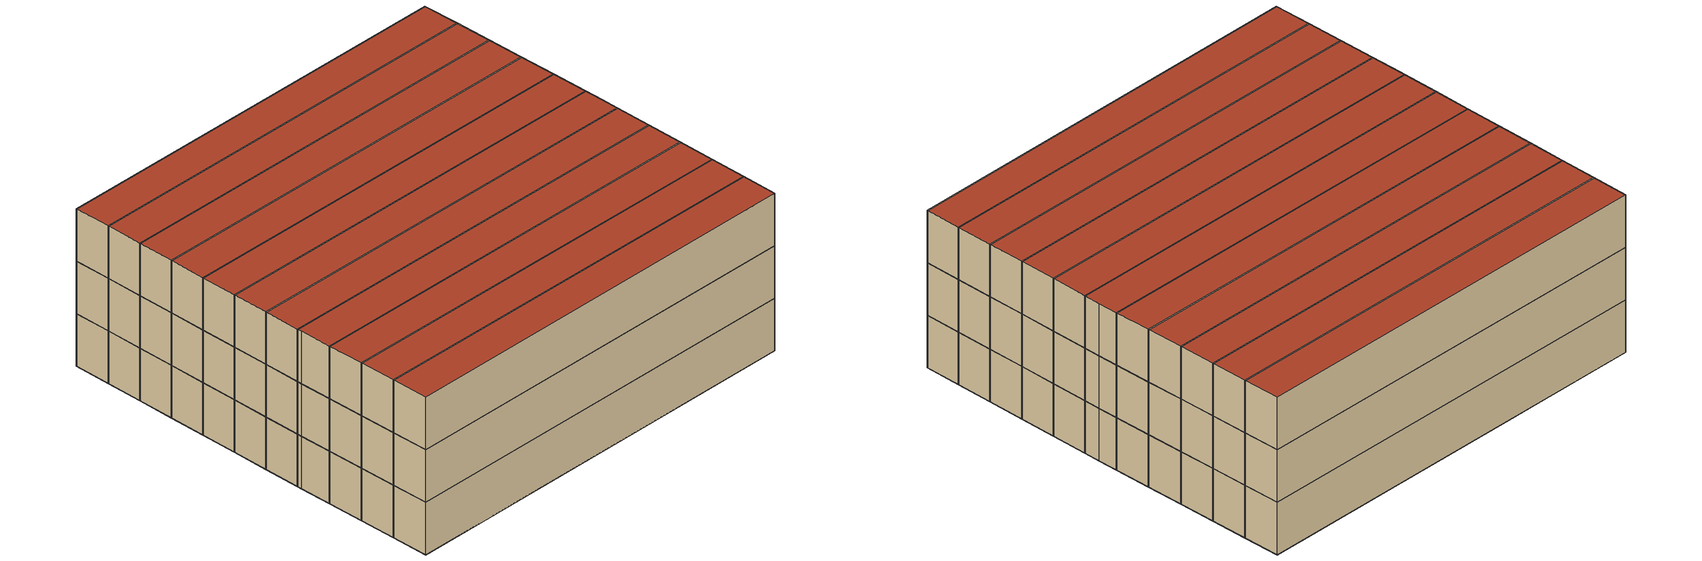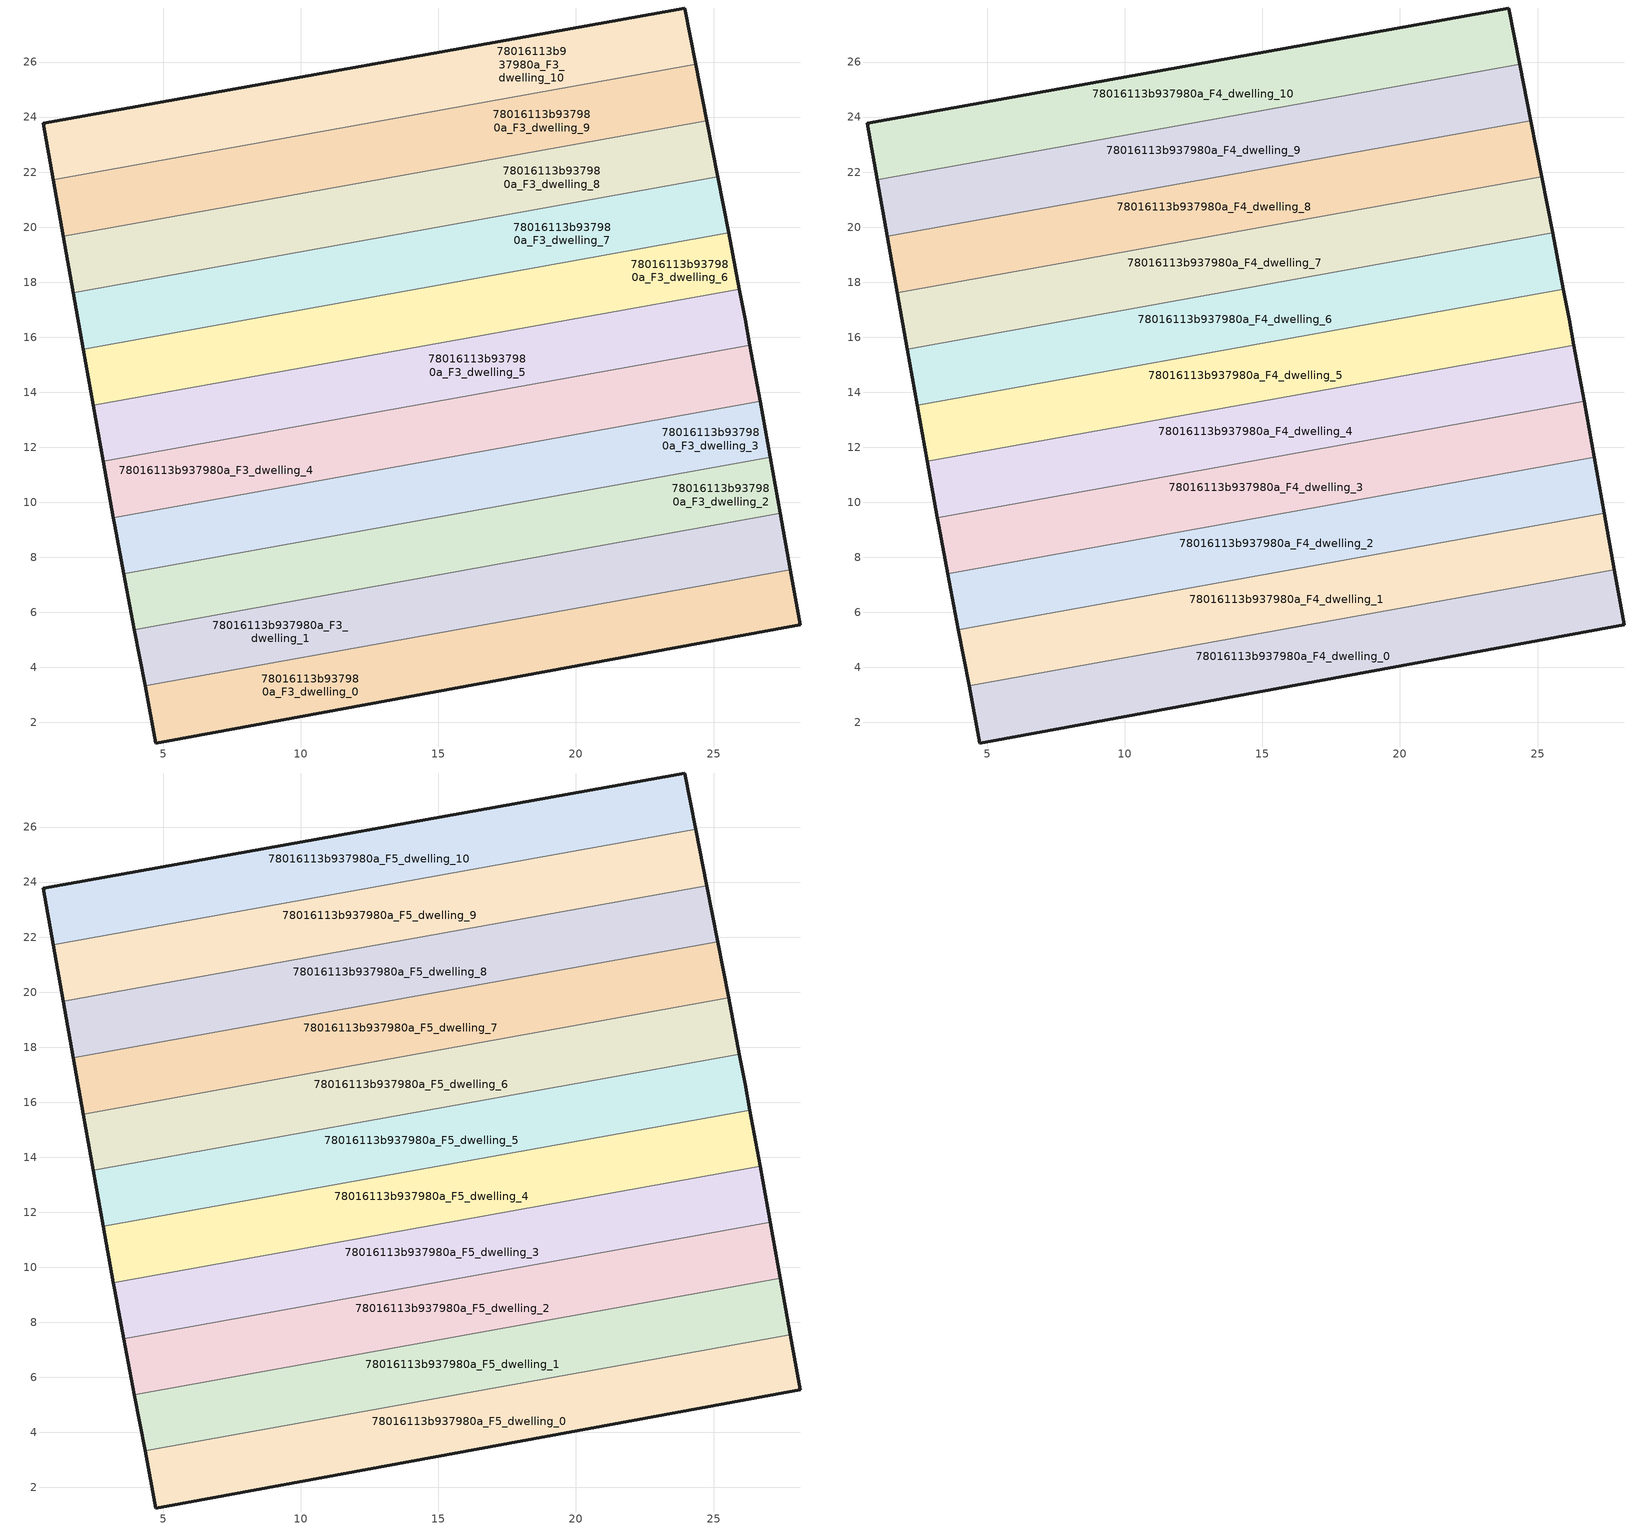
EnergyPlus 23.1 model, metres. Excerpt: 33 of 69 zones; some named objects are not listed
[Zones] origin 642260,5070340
78016113b937980a_F3_dwelling_0
 floor adiabatic (EU_floor_Construction): 12.48,2.67 12.11,4.73 8.21,4.03 8.58,1.96 z9
 floor to 78016113b937980a_F2_dwelling_0 (EU_floor_Construction): 28.15,5.55 27.79,7.55 23.84,6.84 24.2,4.82 z9
 floor to 78016113b937980a_F2_dwelling_10 (EU_floor_Construction): 8.58,1.96 8.21,4.03 4.34,3.33 4.73,1.25 z9
 floor to 78016113b937980a_F2_dwelling_6 (EU_floor_Construction): 16.39,3.39 16.02,5.43 12.11,4.73 12.48,2.67 z9
 floor to 78016113b937980a_F2_dwelling_2 (EU_floor_Construction): 24.2,4.82 23.84,6.84 19.93,6.14 20.29,4.11 z9
 floor to 78016113b937980a_F2_dwelling_4 (EU_floor_Construction): 20.29,4.11 19.93,6.14 16.02,5.43 16.39,3.39 z9
 wall outside (EU_wall_Construction): 27.79,7.55 28.15,5.55 4.73,1.25 4.34,3.33 z9:12
 wall to 78016113b937980a_F3_dwelling_1 (EU_wall_Construction): 4.34,3.33 27.79,7.55 z9:12
78016113b937980a_F3_dwelling_1
 floor outside (EU_floor_Construction): 27.79,7.55 27.42,9.59 23.47,8.88 27.43,9.59 z9
 floor to 78016113b937980a_F2_dwelling_0 (EU_floor_Construction): 27.79,7.55 27.43,9.59 23.47,8.88 23.84,6.84 z9
 floor to 78016113b937980a_F2_dwelling_2 (EU_floor_Construction): 23.84,6.84 23.47,8.88 19.56,8.18 19.93,6.14 z9
 floor to 78016113b937980a_F2_dwelling_4 (EU_floor_Construction): 19.93,6.14 19.56,8.18 15.65,7.48 16.02,5.43 z9
 floor to 78016113b937980a_F2_dwelling_6 (EU_floor_Construction): 16.02,5.43 15.65,7.48 11.75,6.77 12.11,4.73 z9
 floor adiabatic (EU_floor_Construction): 16.02,5.43 12.11,4.73 11.75,6.77 14.45,7.26 3.95,5.37 4.34,3.33 z9
 wall outside (EU_wall_Construction): 27.42,9.59 27.79,7.55 / 4.34,3.33 3.95,5.37 z9:12
 wall to 78016113b937980a_F3_dwelling_2 (EU_wall_Construction): 3.95,5.37 27.42,9.59 z9:12
78016113b937980a_F3_dwelling_10
 floor adiabatic (EU_floor_Construction): 20.53,25.23 20.16,27.28 16.25,26.58 16.62,24.52 z9
 floor to 78016113b937980a_F2_dwelling_9 (EU_floor_Construction): 8.8,23.12 8.44,25.17 4.53,24.47 4.9,22.42 z9
 floor to 78016113b937980a_F2_dwelling_11 (EU_floor_Construction): 4.9,22.42 4.53,24.47 0.64,23.77 1,21.71 z9
 floor to 78016113b937980a_F2_dwelling_5 (EU_floor_Construction): 16.62,24.52 16.25,26.58 12.34,25.87 12.71,23.82 z9
 floor to 78016113b937980a_F2_dwelling_7 (EU_floor_Construction): 12.71,23.82 12.34,25.87 8.44,25.17 8.8,23.12 z9
 floor to 78016113b937980a_F2_dwelling_1 (EU_floor_Construction): 24.35,25.92 23.95,27.96 20.16,27.28 20.53,25.23 z9
 wall outside (EU_wall_Construction): 1,21.71 0.64,23.77 23.95,27.96 24.35,25.92 z9:12
 wall to 78016113b937980a_F3_dwelling_9 (EU_wall_Construction): 24.35,25.92 1,21.71 z9:12
78016113b937980a_F3_dwelling_2
 floor to 78016113b937980a_F2_dwelling_2 (EU_floor_Construction): 23.47,8.88 23.1,10.92 19.19,10.22 19.56,8.18 z9
 floor to 78016113b937980a_F2_dwelling_4 (EU_floor_Construction): 19.56,8.18 19.19,10.22 15.29,9.52 15.65,7.48 z9
 floor to 78016113b937980a_F2_dwelling_0 (EU_floor_Construction): 27.42,9.59 27.06,11.64 23.1,10.92 23.47,8.88 z9
 floor to 78016113b937980a_F2_dwelling_8 (EU_floor_Construction): 11.75,6.77 11.38,8.81 7.48,8.11 7.84,6.07 z9
 floor to 78016113b937980a_F2_dwelling_6 (EU_floor_Construction): 15.65,7.48 15.28,9.52 11.38,8.81 11.75,6.77 z9
 floor to 78016113b937980a_F2_dwelling_10 (EU_floor_Construction): 7.84,6.07 7.48,8.11 3.57,7.41 3.95,5.37 z9
 wall outside (EU_wall_Construction): 27.06,11.64 27.42,9.59 / 3.95,5.37 3.57,7.41 z9:12
 wall to 78016113b937980a_F3_dwelling_3 (EU_wall_Construction): 3.57,7.41 27.06,11.64 z9:12
78016113b937980a_F3_dwelling_3
 floor to 78016113b937980a_F2_dwelling_4 (EU_floor_Construction): 19.19,10.22 18.83,12.26 14.92,11.56 15.29,9.52 z9
 floor to 78016113b937980a_F2_dwelling_2 (EU_floor_Construction): 23.1,10.92 22.74,12.96 18.83,12.26 19.19,10.22 z9
 floor to 78016113b937980a_F2_dwelling_10 (EU_floor_Construction): 7.48,8.11 7.11,10.15 3.19,9.44 3.24,9.16 3.57,7.41 z9
 floor to 78016113b937980a_F2_dwelling_8 (EU_floor_Construction): 11.38,8.81 11.01,10.85 7.11,10.15 7.48,8.11 z9
 floor adiabatic (EU_floor_Construction): 27.06,11.64 26.69,13.67 22.74,12.96 23.1,10.92 z9
 floor to 78016113b937980a_F2_dwelling_6 (EU_floor_Construction): 15.28,9.52 14.92,11.56 11.01,10.85 11.38,8.81 z9
 wall outside (EU_wall_Construction): 26.69,13.67 27.06,11.64 / 3.57,7.41 3.24,9.16 3.19,9.44 z9:12
 wall to 78016113b937980a_F3_dwelling_4 (EU_wall_Construction): 3.19,9.44 26.69,13.67 z9:12
78016113b937980a_F3_dwelling_4
 floor adiabatic (EU_floor_Construction): 26.69,13.67 26.32,15.71 22.37,15 22.74,12.96 z9; 17.25,11.98 11.01,10.85 10.64,12.89 2.82,11.48 3.19,9.44 z9
 floor to 78016113b937980a_F2_dwelling_2 (EU_floor_Construction): 22.74,12.96 22.37,15 18.46,14.3 18.83,12.26 z9
 floor to 78016113b937980a_F2_dwelling_4 (EU_floor_Construction): 18.83,12.26 18.46,14.3 14.55,13.6 14.92,11.56 z9
 floor to 78016113b937980a_F2_dwelling_6 (EU_floor_Construction): 14.92,11.56 14.55,13.6 10.64,12.89 11.01,10.85 z9
 wall outside (EU_wall_Construction): 26.32,15.71 26.69,13.67 / 3.19,9.44 2.82,11.48 z9:12
 wall to 78016113b937980a_F3_dwelling_5 (EU_wall_Construction): 2.82,11.48 26.32,15.71 z9:12
78016113b937980a_F3_dwelling_5
 floor to 78016113b937980a_F2_dwelling_6 (EU_floor_Construction): 14.55,13.6 14.36,14.63 10.46,13.92 10.64,12.89 z9
 floor to 78016113b937980a_F2_dwelling_7 (EU_floor_Construction): 14.36,14.63 14.18,15.63 10.28,14.93 10.46,13.92 z9
 floor to 78016113b937980a_F2_dwelling_10 (EU_floor_Construction): 6.74,12.19 6.56,13.22 2.64,12.52 2.82,11.48 z9
 floor to 78016113b937980a_F2_dwelling_2 (EU_floor_Construction): 22.37,15 22.18,16.05 18.27,15.34 18.46,14.3 z9
 floor to 78016113b937980a_F2_dwelling_11 (EU_floor_Construction): 6.56,13.22 6.37,14.23 2.46,13.52 2.64,12.52 z9
 floor adiabatic (EU_floor_Construction): 26.32,15.71 26.15,16.66 25.94,17.75 4.95,13.97 6.37,14.23 6.74,12.19 12.92,13.3 10.64,12.89 10.28,14.93 14.18,15.63 14.55,13.6 18.46,14.3 18.27,15.34 22.18,16.05 22.37,15 21.12,14.78 z9
 wall outside (EU_wall_Construction): 2.82,11.48 2.46,13.52 / 25.94,17.75 26.15,16.66 26.32,15.71 z9:12
 wall to 78016113b937980a_F3_dwelling_6 (EU_wall_Construction): 2.46,13.52 25.94,17.75 z9:12
78016113b937980a_F3_dwelling_6
 floor to 78016113b937980a_F2_dwelling_1 (EU_floor_Construction): 25.94,17.75 25.54,19.79 21.64,19.08 22,17.04 z9
 floor to 78016113b937980a_F2_dwelling_11 (EU_floor_Construction): 6.37,14.23 6.01,16.27 2.1,15.57 2.46,13.52 z9
 floor to 78016113b937980a_F2_dwelling_7 (EU_floor_Construction): 14.18,15.63 13.82,17.68 9.91,16.97 10.28,14.93 z9
 floor to 78016113b937980a_F2_dwelling_9 (EU_floor_Construction): 10.28,14.93 9.91,16.97 6.01,16.27 6.37,14.23 z9
 floor to 78016113b937980a_F2_dwelling_5 (EU_floor_Construction): 18.09,16.34 17.72,18.38 13.82,17.68 14.18,15.63 z9
 floor to 78016113b937980a_F2_dwelling_3 (EU_floor_Construction): 22,17.04 21.64,19.08 17.72,18.38 18.09,16.34 z9
 wall outside (EU_wall_Construction): 25.55,19.79 25.94,17.75 / 2.46,13.52 2.1,15.57 z9:12
 wall to 78016113b937980a_F3_dwelling_7 (EU_wall_Construction): 2.1,15.57 25.55,19.79 z9:12
78016113b937980a_F3_dwelling_7
 floor to 78016113b937980a_F2_dwelling_7 (EU_floor_Construction): 13.82,17.68 13.45,19.72 9.54,19.02 9.91,16.97 z9
 floor to 78016113b937980a_F2_dwelling_1 (EU_floor_Construction): 25.54,19.79 25.15,21.83 21.27,21.13 21.64,19.08 z9
 floor to 78016113b937980a_F2_dwelling_9 (EU_floor_Construction): 9.91,16.97 9.54,19.02 5.64,18.32 6.01,16.27 z9
 floor to 78016113b937980a_F2_dwelling_5 (EU_floor_Construction): 17.72,18.38 17.36,20.43 13.45,19.72 13.82,17.68 z9
 floor to 78016113b937980a_F2_dwelling_11 (EU_floor_Construction): 6.01,16.27 5.64,18.32 1.73,17.61 2.1,15.57 z9
 floor to 78016113b937980a_F2_dwelling_3 (EU_floor_Construction): 21.64,19.08 21.27,21.13 17.36,20.43 17.72,18.38 z9
 wall outside (EU_wall_Construction): 25.15,21.83 25.55,19.79 / 2.1,15.57 1.73,17.61 z9:12
 wall to 78016113b937980a_F3_dwelling_8 (EU_wall_Construction): 1.73,17.61 25.15,21.83 z9:12
78016113b937980a_F3_dwelling_8
 floor to 78016113b937980a_F2_dwelling_5 (EU_floor_Construction): 17.36,20.43 16.99,22.47 13.08,21.77 13.45,19.72 z9
 floor to 78016113b937980a_F2_dwelling_3 (EU_floor_Construction): 21.27,21.13 20.9,23.18 16.99,22.47 17.36,20.43 z9
 floor to 78016113b937980a_F2_dwelling_7 (EU_floor_Construction): 13.45,19.72 13.08,21.77 9.17,21.07 9.54,19.02 z9
 floor to 78016113b937980a_F2_dwelling_1 (EU_floor_Construction): 25.15,21.83 24.75,23.87 20.9,23.18 21.27,21.13 z9
 floor to 78016113b937980a_F2_dwelling_11 (EU_floor_Construction): 5.64,18.32 5.27,20.36 1.37,19.66 1.73,17.61 z9
 floor to 78016113b937980a_F2_dwelling_9 (EU_floor_Construction): 9.54,19.02 9.17,21.07 5.27,20.36 5.64,18.32 z9
 wall outside (EU_wall_Construction): 24.75,23.87 25.15,21.83 / 1.73,17.61 1.37,19.66 z9:12
 wall to 78016113b937980a_F3_dwelling_9 (EU_wall_Construction): 1.37,19.66 24.75,23.87 z9:12
78016113b937980a_F3_dwelling_9
 floor to 78016113b937980a_F2_dwelling_11 (EU_floor_Construction): 5.27,20.36 4.9,22.42 1,21.71 1.37,19.66 z9
 floor to 78016113b937980a_F2_dwelling_5 (EU_floor_Construction): 16.99,22.47 16.62,24.52 12.71,23.82 13.08,21.77 z9
 floor to 78016113b937980a_F2_dwelling_7 (EU_floor_Construction): 13.08,21.77 12.71,23.82 8.8,23.12 9.17,21.07 z9
 floor to 78016113b937980a_F2_dwelling_9 (EU_floor_Construction): 9.17,21.07 8.8,23.12 4.9,22.42 5.27,20.36 z9
 floor to 78016113b937980a_F2_dwelling_1 (EU_floor_Construction): 24.75,23.87 24.35,25.92 20.53,25.23 20.9,23.18 z9
 floor adiabatic (EU_floor_Construction): 22.17,23.41 20.9,23.18 20.53,25.23 24.35,25.92 16.62,24.52 16.99,22.47 z9
 wall outside (EU_wall_Construction): 24.35,25.92 24.75,23.87 / 1.37,19.66 1,21.71 z9:12
78016113b937980a_F4_dwelling_0
 floor to 78016113b937980a_F3_dwelling_0 (EU_floor_Construction): 28.15,5.55 27.79,7.55 4.34,3.33 4.73,1.25 z12
 wall outside (EU_wall_Construction): 27.79,7.55 28.15,5.55 4.73,1.25 4.34,3.33 z12:15
 wall to 78016113b937980a_F4_dwelling_1 (EU_wall_Construction): 4.34,3.33 27.79,7.55 z12:15
78016113b937980a_F4_dwelling_1
 floor to 78016113b937980a_F3_dwelling_1 (EU_floor_Construction): 27.79,7.55 27.42,9.59 3.95,5.37 4.34,3.33 z12
 wall outside (EU_wall_Construction): 27.42,9.59 27.79,7.55 / 4.34,3.33 3.95,5.37 z12:15
 wall to 78016113b937980a_F4_dwelling_2 (EU_wall_Construction): 3.95,5.37 27.42,9.59 z12:15
78016113b937980a_F4_dwelling_10
 floor to 78016113b937980a_F3_dwelling_10 (EU_floor_Construction): 24.35,25.92 23.95,27.96 0.64,23.77 1,21.71 z12
 wall outside (EU_wall_Construction): 1,21.71 0.64,23.77 23.95,27.96 24.35,25.92 z12:15
 wall to 78016113b937980a_F4_dwelling_9 (EU_wall_Construction): 24.35,25.92 1,21.71 z12:15
78016113b937980a_F4_dwelling_2
 floor to 78016113b937980a_F3_dwelling_2 (EU_floor_Construction): 27.42,9.59 27.06,11.64 3.57,7.41 3.95,5.37 z12
 wall outside (EU_wall_Construction): 27.06,11.64 27.42,9.59 / 3.95,5.37 3.57,7.41 z12:15
 wall to 78016113b937980a_F4_dwelling_3 (EU_wall_Construction): 3.57,7.41 27.06,11.64 z12:15
78016113b937980a_F4_dwelling_3
 floor to 78016113b937980a_F3_dwelling_3 (EU_floor_Construction): 27.06,11.64 26.69,13.67 3.19,9.44 3.24,9.16 3.57,7.41 z12
 wall outside (EU_wall_Construction): 26.69,13.67 27.06,11.64 / 3.57,7.41 3.24,9.16 3.19,9.44 z12:15
 wall to 78016113b937980a_F4_dwelling_4 (EU_wall_Construction): 3.19,9.44 26.69,13.67 z12:15
78016113b937980a_F4_dwelling_4
 floor to 78016113b937980a_F3_dwelling_4 (EU_floor_Construction): 26.69,13.67 26.32,15.71 2.82,11.48 3.19,9.44 z12
 wall outside (EU_wall_Construction): 26.32,15.71 26.69,13.67 / 3.19,9.44 2.82,11.48 z12:15
 wall to 78016113b937980a_F4_dwelling_5 (EU_wall_Construction): 2.82,11.48 26.32,15.71 z12:15
78016113b937980a_F4_dwelling_5
 floor to 78016113b937980a_F3_dwelling_5 (EU_floor_Construction): 26.32,15.71 26.15,16.66 25.94,17.75 2.46,13.52 2.82,11.48 z12
 wall outside (EU_wall_Construction): 2.82,11.48 2.46,13.52 / 25.94,17.75 26.15,16.66 26.32,15.71 z12:15
 wall to 78016113b937980a_F4_dwelling_6 (EU_wall_Construction): 2.46,13.52 25.94,17.75 z12:15
78016113b937980a_F4_dwelling_6
 floor to 78016113b937980a_F3_dwelling_6 (EU_floor_Construction): 25.94,17.75 25.55,19.79 2.1,15.57 2.46,13.52 z12
 wall outside (EU_wall_Construction): 25.55,19.79 25.94,17.75 / 2.46,13.52 2.1,15.57 z12:15
 wall to 78016113b937980a_F4_dwelling_7 (EU_wall_Construction): 2.1,15.57 25.55,19.79 z12:15
78016113b937980a_F4_dwelling_7
 floor to 78016113b937980a_F3_dwelling_7 (EU_floor_Construction): 25.55,19.79 25.15,21.83 1.73,17.61 2.1,15.57 z12
 wall outside (EU_wall_Construction): 25.15,21.83 25.55,19.79 / 2.1,15.57 1.73,17.61 z12:15
 wall to 78016113b937980a_F4_dwelling_8 (EU_wall_Construction): 1.73,17.61 25.15,21.83 z12:15
78016113b937980a_F4_dwelling_8
 floor to 78016113b937980a_F3_dwelling_8 (EU_floor_Construction): 25.15,21.83 24.75,23.87 1.37,19.66 1.73,17.61 z12
 wall outside (EU_wall_Construction): 24.75,23.87 25.15,21.83 / 1.73,17.61 1.37,19.66 z12:15
 wall to 78016113b937980a_F4_dwelling_9 (EU_wall_Construction): 1.37,19.66 24.75,23.87 z12:15
78016113b937980a_F4_dwelling_9
 floor to 78016113b937980a_F3_dwelling_9 (EU_floor_Construction): 24.75,23.87 24.35,25.92 1,21.71 1.37,19.66 z12
 wall outside (EU_wall_Construction): 24.35,25.92 24.75,23.87 / 1.37,19.66 1,21.71 z12:15
78016113b937980a_F5_dwelling_0
 floor to 78016113b937980a_F4_dwelling_0 (EU_floor_Construction): 28.15,5.55 27.79,7.55 4.34,3.33 4.73,1.25 z15
 wall outside (EU_wall_Construction): 27.79,7.55 28.15,5.55 4.73,1.25 4.34,3.33 z15:18
 wall to 78016113b937980a_F5_dwelling_1 (EU_wall_Construction): 4.34,3.33 27.79,7.55 z15:18
 roof outside (EU_roof_Construction): 27.79,7.55 28.15,5.55 4.73,1.25 4.34,3.33 z18
78016113b937980a_F5_dwelling_1
 floor to 78016113b937980a_F4_dwelling_1 (EU_floor_Construction): 27.79,7.55 27.42,9.59 3.95,5.37 4.34,3.33 z15
 wall outside (EU_wall_Construction): 27.42,9.59 27.79,7.55 / 4.34,3.33 3.95,5.37 z15:18
 wall to 78016113b937980a_F5_dwelling_2 (EU_wall_Construction): 3.95,5.37 27.42,9.59 z15:18
 roof outside (EU_roof_Construction): 27.42,9.59 27.79,7.55 4.34,3.33 3.95,5.37 z18
78016113b937980a_F5_dwelling_10
 floor to 78016113b937980a_F4_dwelling_10 (EU_floor_Construction): 24.35,25.92 23.95,27.96 0.64,23.77 1,21.71 z15
 wall outside (EU_wall_Construction): 1,21.71 0.64,23.77 23.95,27.96 24.35,25.92 z15:18
 wall to 78016113b937980a_F5_dwelling_9 (EU_wall_Construction): 24.35,25.92 1,21.71 z15:18
 roof outside (EU_roof_Construction): 23.95,27.96 24.35,25.92 1,21.71 0.64,23.77 z18
78016113b937980a_F5_dwelling_2
 floor to 78016113b937980a_F4_dwelling_2 (EU_floor_Construction): 27.42,9.59 27.06,11.64 3.57,7.41 3.95,5.37 z15
 wall outside (EU_wall_Construction): 27.06,11.64 27.42,9.59 / 3.95,5.37 3.57,7.41 z15:18
 wall to 78016113b937980a_F5_dwelling_3 (EU_wall_Construction): 3.57,7.41 27.06,11.64 z15:18
 roof outside (EU_roof_Construction): 27.06,11.64 27.42,9.59 3.95,5.37 3.57,7.41 z18
78016113b937980a_F5_dwelling_3
 floor to 78016113b937980a_F4_dwelling_3 (EU_floor_Construction): 27.06,11.64 26.69,13.67 3.19,9.44 3.24,9.16 3.57,7.41 z15
 wall outside (EU_wall_Construction): 26.69,13.67 27.06,11.64 / 3.57,7.41 3.24,9.16 3.19,9.44 z15:18
 wall to 78016113b937980a_F5_dwelling_4 (EU_wall_Construction): 3.19,9.44 26.69,13.67 z15:18
 roof outside (EU_roof_Construction): 26.69,13.67 27.06,11.64 3.57,7.41 3.24,9.16 3.19,9.44 z18
78016113b937980a_F5_dwelling_4
 floor to 78016113b937980a_F4_dwelling_4 (EU_floor_Construction): 26.69,13.67 26.32,15.71 2.82,11.48 3.19,9.44 z15
 wall outside (EU_wall_Construction): 26.32,15.71 26.69,13.67 / 3.19,9.44 2.82,11.48 z15:18
 wall to 78016113b937980a_F5_dwelling_5 (EU_wall_Construction): 2.82,11.48 26.32,15.71 z15:18
 roof outside (EU_roof_Construction): 26.32,15.71 26.69,13.67 3.19,9.44 2.82,11.48 z18
78016113b937980a_F5_dwelling_5
 floor to 78016113b937980a_F4_dwelling_5 (EU_floor_Construction): 26.32,15.71 26.15,16.66 25.94,17.75 2.46,13.52 2.82,11.48 z15
 wall outside (EU_wall_Construction): 2.82,11.48 2.46,13.52 / 25.94,17.75 26.15,16.66 26.32,15.71 z15:18
 wall to 78016113b937980a_F5_dwelling_6 (EU_wall_Construction): 2.46,13.52 25.94,17.75 z15:18
 roof outside (EU_roof_Construction): 25.94,17.75 26.15,16.66 26.32,15.71 2.82,11.48 2.46,13.52 z18
78016113b937980a_F5_dwelling_6
 floor to 78016113b937980a_F4_dwelling_6 (EU_floor_Construction): 25.94,17.75 25.55,19.79 2.1,15.57 2.46,13.52 z15
 wall outside (EU_wall_Construction): 25.55,19.79 25.94,17.75 / 2.46,13.52 2.1,15.57 z15:18
 wall to 78016113b937980a_F5_dwelling_7 (EU_wall_Construction): 2.1,15.57 25.55,19.79 z15:18
 roof outside (EU_roof_Construction): 25.55,19.79 25.94,17.75 2.46,13.52 2.1,15.57 z18
78016113b937980a_F5_dwelling_7
 floor to 78016113b937980a_F4_dwelling_7 (EU_floor_Construction): 25.55,19.79 25.15,21.83 1.73,17.61 2.1,15.57 z15
 wall outside (EU_wall_Construction): 25.15,21.83 25.55,19.79 / 2.1,15.57 1.73,17.61 z15:18
 wall to 78016113b937980a_F5_dwelling_8 (EU_wall_Construction): 1.73,17.61 25.15,21.83 z15:18
 roof outside (EU_roof_Construction): 25.15,21.83 25.55,19.79 2.1,15.57 1.73,17.61 z18
78016113b937980a_F5_dwelling_8
 floor to 78016113b937980a_F4_dwelling_8 (EU_floor_Construction): 25.15,21.83 24.75,23.87 1.37,19.66 1.73,17.61 z15
 wall outside (EU_wall_Construction): 24.75,23.87 25.15,21.83 / 1.73,17.61 1.37,19.66 z15:18
 wall to 78016113b937980a_F5_dwelling_9 (EU_wall_Construction): 1.37,19.66 24.75,23.87 z15:18
 roof outside (EU_roof_Construction): 24.75,23.87 25.15,21.83 1.73,17.61 1.37,19.66 z18
78016113b937980a_F5_dwelling_9
 floor to 78016113b937980a_F4_dwelling_9 (EU_floor_Construction): 24.75,23.87 24.35,25.92 1,21.71 1.37,19.66 z15
 wall outside (EU_wall_Construction): 24.35,25.92 24.75,23.87 / 1.37,19.66 1,21.71 z15:18
 roof outside (EU_roof_Construction): 24.35,25.92 24.75,23.87 1.37,19.66 1,21.71 z18
[Building]
EU S2 Campaign: North Axis=0; Terrain=City; Solar Distribution=FullExterior
[Site:Location]
Lyon-Bron: Latitude=45.75; Longitude=5; Time Zone=1; Elevation=198
[SizingPeriod:WeatherFileDays]
AnnualSizingPeriod: Begin Month=1; Begin Day of Month=1; End Month=12; End Day of Month=31; Day of Week for Start Day=Monday; Use Weather File Daylight Saving Period=No; Use Weather File Rain and Snow Indicators=No
[MATERIAL]
EU_InternalMass_Material: Roughness=MediumRough; Thickness=0.1; Conductivity=1; Density=1800; Specific Heat=900; Thermal Absorptance=0.9; Solar Absorptance=0.7; Visible Absorptance=0.7
[MATERIAL:NOMASS] Roughness=MediumRough; Thermal Absorptance=0.9; Solar Absorptance=0.7; Visible Absorptance=0.7
Name | Thermal Resistance
EU_wall_NoMass | 1.97775
EU_roof_NoMass | 1.81626
EU_floor_NoMass | 1.84812
[CONSTRUCTION]
EU_wall_Construction: EU_wall_NoMass
EU_roof_Construction: EU_roof_NoMass
EU_floor_Construction: EU_floor_NoMass
EU_InternalMass_Construction: EU_InternalMass_Material
[ZONE] Type=1; Multiplier=1; Ceiling Height=autocalculate; Floor Area=autocalculate; Part of Total Floor Area=Yes
Name | Volume
78016113b937980a_F3_dwelling_0; 78016113b937980a_F4_dwelling_0; 78016113b937980a_F5_dwelling_0 | 148.419
78016113b937980a_F3_dwelling_1; 78016113b937980a_F4_dwelling_1; 78016113b937980a_F5_dwelling_1 | 148.394
78016113b937980a_F3_dwelling_10; 78016113b937980a_F4_dwelling_10; 78016113b937980a_F5_dwelling_10 | 148.378
78016113b937980a_F3_dwelling_2; 78016113b937980a_F4_dwelling_2; 78016113b937980a_F5_dwelling_2 | 148.439
78016113b937980a_F3_dwelling_3; 78016113b937980a_F4_dwelling_3; 78016113b937980a_F5_dwelling_3 | 148.389
78016113b937980a_F3_dwelling_4; 78016113b937980a_F4_dwelling_4; 78016113b937980a_F5_dwelling_4 | 148.436
78016113b937980a_F3_dwelling_5; 78016113b937980a_F4_dwelling_5; 78016113b937980a_F5_dwelling_5 | 148.411
78016113b937980a_F3_dwelling_6; 78016113b937980a_F4_dwelling_6; 78016113b937980a_F5_dwelling_6 | 148.417
78016113b937980a_F3_dwelling_7; 78016113b937980a_F4_dwelling_7; 78016113b937980a_F5_dwelling_7 | 148.433
78016113b937980a_F3_dwelling_8; 78016113b937980a_F4_dwelling_8; 78016113b937980a_F5_dwelling_8 | 148.435
78016113b937980a_F3_dwelling_9; 78016113b937980a_F4_dwelling_9; 78016113b937980a_F5_dwelling_9 | 148.447
[INTERNALMASS] Construction=EU_InternalMass_Construction
Name | Zone or ZoneList | Surface Area
78016113b937980a_F3_dwelling_0_EU_InternalMass | 78016113b937980a_F3_dwelling_0 | 49.4729
78016113b937980a_F3_dwelling_1_EU_InternalMass | 78016113b937980a_F3_dwelling_1 | 49.4644
78016113b937980a_F3_dwelling_2_EU_InternalMass | 78016113b937980a_F3_dwelling_2 | 49.4798
78016113b937980a_F3_dwelling_3_EU_InternalMass | 78016113b937980a_F3_dwelling_3 | 49.463
78016113b937980a_F3_dwelling_4_EU_InternalMass | 78016113b937980a_F3_dwelling_4 | 49.4785
78016113b937980a_F3_dwelling_5_EU_InternalMass | 78016113b937980a_F3_dwelling_5 | 49.4703
78016113b937980a_F3_dwelling_6_EU_InternalMass | 78016113b937980a_F3_dwelling_6 | 49.4726
78016113b937980a_F3_dwelling_7_EU_InternalMass | 78016113b937980a_F3_dwelling_7 | 49.4775
78016113b937980a_F3_dwelling_8_EU_InternalMass | 78016113b937980a_F3_dwelling_8 | 49.478
78016113b937980a_F3_dwelling_9_EU_InternalMass | 78016113b937980a_F3_dwelling_9 | 49.4825
78016113b937980a_F3_dwelling_10_EU_InternalMass | 78016113b937980a_F3_dwelling_10 | 49.4593
78016113b937980a_F4_dwelling_0_EU_InternalMass | 78016113b937980a_F4_dwelling_0 | 49.4729
78016113b937980a_F4_dwelling_1_EU_InternalMass | 78016113b937980a_F4_dwelling_1 | 49.4644
78016113b937980a_F4_dwelling_2_EU_InternalMass | 78016113b937980a_F4_dwelling_2 | 49.4798
78016113b937980a_F4_dwelling_3_EU_InternalMass | 78016113b937980a_F4_dwelling_3 | 49.463
78016113b937980a_F4_dwelling_4_EU_InternalMass | 78016113b937980a_F4_dwelling_4 | 49.4785
78016113b937980a_F4_dwelling_5_EU_InternalMass | 78016113b937980a_F4_dwelling_5 | 49.4703
78016113b937980a_F4_dwelling_6_EU_InternalMass | 78016113b937980a_F4_dwelling_6 | 49.4726
78016113b937980a_F4_dwelling_7_EU_InternalMass | 78016113b937980a_F4_dwelling_7 | 49.4775
78016113b937980a_F4_dwelling_8_EU_InternalMass | 78016113b937980a_F4_dwelling_8 | 49.478
78016113b937980a_F4_dwelling_9_EU_InternalMass | 78016113b937980a_F4_dwelling_9 | 49.4825
78016113b937980a_F4_dwelling_10_EU_InternalMass | 78016113b937980a_F4_dwelling_10 | 49.4593
78016113b937980a_F5_dwelling_0_EU_InternalMass | 78016113b937980a_F5_dwelling_0 | 49.4729
78016113b937980a_F5_dwelling_1_EU_InternalMass | 78016113b937980a_F5_dwelling_1 | 49.4644
78016113b937980a_F5_dwelling_2_EU_InternalMass | 78016113b937980a_F5_dwelling_2 | 49.4798
78016113b937980a_F5_dwelling_3_EU_InternalMass | 78016113b937980a_F5_dwelling_3 | 49.463
78016113b937980a_F5_dwelling_4_EU_InternalMass | 78016113b937980a_F5_dwelling_4 | 49.4785
78016113b937980a_F5_dwelling_5_EU_InternalMass | 78016113b937980a_F5_dwelling_5 | 49.4703
78016113b937980a_F5_dwelling_6_EU_InternalMass | 78016113b937980a_F5_dwelling_6 | 49.4726
78016113b937980a_F5_dwelling_7_EU_InternalMass | 78016113b937980a_F5_dwelling_7 | 49.4775
78016113b937980a_F5_dwelling_8_EU_InternalMass | 78016113b937980a_F5_dwelling_8 | 49.478
78016113b937980a_F5_dwelling_9_EU_InternalMass | 78016113b937980a_F5_dwelling_9 | 49.4825
78016113b937980a_F5_dwelling_10_EU_InternalMass | 78016113b937980a_F5_dwelling_10 | 49.4593
[OTHEREQUIPMENT] Fuel Type=Electricity; Design Level Calculation Method=Watts/Area; Power per Zone Floor Area=1; Fraction Latent=0; Fraction Radiant=0; Fraction Lost=0; Carbon Dioxide Generation Rate=0; EndUse Subcategory=EU_Step8_InternalGains
Name | Zone or ZoneList or Space or SpaceList | Schedule
EU_Step8_InternalGain_78016113b937980a_F3_dwelling_0_f000 | 78016113b937980a_F3_dwelling_0 | EU_Step8_GainSchedule_78016113b937980a_F3_dwelling_0_f000
EU_Step8_InternalGain_78016113b937980a_F3_dwelling_1_f000 | 78016113b937980a_F3_dwelling_1 | EU_Step8_GainSchedule_78016113b937980a_F3_dwelling_1_f000
EU_Step8_InternalGain_78016113b937980a_F3_dwelling_2_f000 | 78016113b937980a_F3_dwelling_2 | EU_Step8_GainSchedule_78016113b937980a_F3_dwelling_2_f000
EU_Step8_InternalGain_78016113b937980a_F3_dwelling_3_f000 | 78016113b937980a_F3_dwelling_3 | EU_Step8_GainSchedule_78016113b937980a_F3_dwelling_3_f000
EU_Step8_InternalGain_78016113b937980a_F3_dwelling_4_f000 | 78016113b937980a_F3_dwelling_4 | EU_Step8_GainSchedule_78016113b937980a_F3_dwelling_4_f000
EU_Step8_InternalGain_78016113b937980a_F3_dwelling_5_f000 | 78016113b937980a_F3_dwelling_5 | EU_Step8_GainSchedule_78016113b937980a_F3_dwelling_5_f000
EU_Step8_InternalGain_78016113b937980a_F3_dwelling_6_f000 | 78016113b937980a_F3_dwelling_6 | EU_Step8_GainSchedule_78016113b937980a_F3_dwelling_6_f000
EU_Step8_InternalGain_78016113b937980a_F3_dwelling_7_f000 | 78016113b937980a_F3_dwelling_7 | EU_Step8_GainSchedule_78016113b937980a_F3_dwelling_7_f000
EU_Step8_InternalGain_78016113b937980a_F3_dwelling_8_f000 | 78016113b937980a_F3_dwelling_8 | EU_Step8_GainSchedule_78016113b937980a_F3_dwelling_8_f000
EU_Step8_InternalGain_78016113b937980a_F3_dwelling_9_f000 | 78016113b937980a_F3_dwelling_9 | EU_Step8_GainSchedule_78016113b937980a_F3_dwelling_9_f000
EU_Step8_InternalGain_78016113b937980a_F3_dwelling_10_f000 | 78016113b937980a_F3_dwelling_10 | EU_Step8_GainSchedule_78016113b937980a_F3_dwelling_10_f000
EU_Step8_InternalGain_78016113b937980a_F4_dwelling_0_f000 | 78016113b937980a_F4_dwelling_0 | EU_Step8_GainSchedule_78016113b937980a_F4_dwelling_0_f000
EU_Step8_InternalGain_78016113b937980a_F4_dwelling_1_f000 | 78016113b937980a_F4_dwelling_1 | EU_Step8_GainSchedule_78016113b937980a_F4_dwelling_1_f000
EU_Step8_InternalGain_78016113b937980a_F4_dwelling_2_f000 | 78016113b937980a_F4_dwelling_2 | EU_Step8_GainSchedule_78016113b937980a_F4_dwelling_2_f000
EU_Step8_InternalGain_78016113b937980a_F4_dwelling_3_f000 | 78016113b937980a_F4_dwelling_3 | EU_Step8_GainSchedule_78016113b937980a_F4_dwelling_3_f000
EU_Step8_InternalGain_78016113b937980a_F4_dwelling_4_f000 | 78016113b937980a_F4_dwelling_4 | EU_Step8_GainSchedule_78016113b937980a_F4_dwelling_4_f000
EU_Step8_InternalGain_78016113b937980a_F4_dwelling_5_f000 | 78016113b937980a_F4_dwelling_5 | EU_Step8_GainSchedule_78016113b937980a_F4_dwelling_5_f000
EU_Step8_InternalGain_78016113b937980a_F4_dwelling_6_f000 | 78016113b937980a_F4_dwelling_6 | EU_Step8_GainSchedule_78016113b937980a_F4_dwelling_6_f000
EU_Step8_InternalGain_78016113b937980a_F4_dwelling_7_f000 | 78016113b937980a_F4_dwelling_7 | EU_Step8_GainSchedule_78016113b937980a_F4_dwelling_7_f000
EU_Step8_InternalGain_78016113b937980a_F4_dwelling_8_f000 | 78016113b937980a_F4_dwelling_8 | EU_Step8_GainSchedule_78016113b937980a_F4_dwelling_8_f000
EU_Step8_InternalGain_78016113b937980a_F4_dwelling_9_f000 | 78016113b937980a_F4_dwelling_9 | EU_Step8_GainSchedule_78016113b937980a_F4_dwelling_9_f000
EU_Step8_InternalGain_78016113b937980a_F4_dwelling_10_f000 | 78016113b937980a_F4_dwelling_10 | EU_Step8_GainSchedule_78016113b937980a_F4_dwelling_10_f000
EU_Step8_InternalGain_78016113b937980a_F5_dwelling_0_f000 | 78016113b937980a_F5_dwelling_0 | EU_Step8_GainSchedule_78016113b937980a_F5_dwelling_0_f000
EU_Step8_InternalGain_78016113b937980a_F5_dwelling_1_f000 | 78016113b937980a_F5_dwelling_1 | EU_Step8_GainSchedule_78016113b937980a_F5_dwelling_1_f000
EU_Step8_InternalGain_78016113b937980a_F5_dwelling_2_f000 | 78016113b937980a_F5_dwelling_2 | EU_Step8_GainSchedule_78016113b937980a_F5_dwelling_2_f000
EU_Step8_InternalGain_78016113b937980a_F5_dwelling_3_f000 | 78016113b937980a_F5_dwelling_3 | EU_Step8_GainSchedule_78016113b937980a_F5_dwelling_3_f000
EU_Step8_InternalGain_78016113b937980a_F5_dwelling_4_f000 | 78016113b937980a_F5_dwelling_4 | EU_Step8_GainSchedule_78016113b937980a_F5_dwelling_4_f000
EU_Step8_InternalGain_78016113b937980a_F5_dwelling_5_f000 | 78016113b937980a_F5_dwelling_5 | EU_Step8_GainSchedule_78016113b937980a_F5_dwelling_5_f000
EU_Step8_InternalGain_78016113b937980a_F5_dwelling_6_f000 | 78016113b937980a_F5_dwelling_6 | EU_Step8_GainSchedule_78016113b937980a_F5_dwelling_6_f000
EU_Step8_InternalGain_78016113b937980a_F5_dwelling_7_f000 | 78016113b937980a_F5_dwelling_7 | EU_Step8_GainSchedule_78016113b937980a_F5_dwelling_7_f000
EU_Step8_InternalGain_78016113b937980a_F5_dwelling_8_f000 | 78016113b937980a_F5_dwelling_8 | EU_Step8_GainSchedule_78016113b937980a_F5_dwelling_8_f000
EU_Step8_InternalGain_78016113b937980a_F5_dwelling_9_f000 | 78016113b937980a_F5_dwelling_9 | EU_Step8_GainSchedule_78016113b937980a_F5_dwelling_9_f000
EU_Step8_InternalGain_78016113b937980a_F5_dwelling_10_f000 | 78016113b937980a_F5_dwelling_10 | EU_Step8_GainSchedule_78016113b937980a_F5_dwelling_10_f000
[ZONEVENTILATION:DESIGNFLOWRATE] Schedule=EU_AlwaysOn; Design Flow Rate Calculation Method=AirChanges/Hour; Air Changes per Hour=0.759424; Ventilation Type=Natural; Fan Pressure Rise=0; Fan Total Efficiency=1; Constant Term Coefficient=1; Temperature Term Coefficient=0; Velocity Term Coefficient=0; Velocity Squared Term Coefficient=0; Minimum Indoor Temperature=-100; Maximum Indoor Temperature=100; Delta Temperature=-100; Minimum Outdoor Temperature=-100; Maximum Outdoor Temperature=100; Maximum Wind Speed=40
Name | Zone or ZoneList or Space or SpaceList
EU_ConstantAir_78016113b937980a_F3_dwelling_0 | 78016113b937980a_F3_dwelling_0
EU_ConstantAir_78016113b937980a_F3_dwelling_1 | 78016113b937980a_F3_dwelling_1
EU_ConstantAir_78016113b937980a_F3_dwelling_2 | 78016113b937980a_F3_dwelling_2
EU_ConstantAir_78016113b937980a_F3_dwelling_3 | 78016113b937980a_F3_dwelling_3
EU_ConstantAir_78016113b937980a_F3_dwelling_4 | 78016113b937980a_F3_dwelling_4
EU_ConstantAir_78016113b937980a_F3_dwelling_5 | 78016113b937980a_F3_dwelling_5
EU_ConstantAir_78016113b937980a_F3_dwelling_6 | 78016113b937980a_F3_dwelling_6
EU_ConstantAir_78016113b937980a_F3_dwelling_7 | 78016113b937980a_F3_dwelling_7
EU_ConstantAir_78016113b937980a_F3_dwelling_8 | 78016113b937980a_F3_dwelling_8
EU_ConstantAir_78016113b937980a_F3_dwelling_9 | 78016113b937980a_F3_dwelling_9
EU_ConstantAir_78016113b937980a_F3_dwelling_10 | 78016113b937980a_F3_dwelling_10
EU_ConstantAir_78016113b937980a_F4_dwelling_0 | 78016113b937980a_F4_dwelling_0
EU_ConstantAir_78016113b937980a_F4_dwelling_1 | 78016113b937980a_F4_dwelling_1
EU_ConstantAir_78016113b937980a_F4_dwelling_2 | 78016113b937980a_F4_dwelling_2
EU_ConstantAir_78016113b937980a_F4_dwelling_3 | 78016113b937980a_F4_dwelling_3
EU_ConstantAir_78016113b937980a_F4_dwelling_4 | 78016113b937980a_F4_dwelling_4
EU_ConstantAir_78016113b937980a_F4_dwelling_5 | 78016113b937980a_F4_dwelling_5
EU_ConstantAir_78016113b937980a_F4_dwelling_6 | 78016113b937980a_F4_dwelling_6
EU_ConstantAir_78016113b937980a_F4_dwelling_7 | 78016113b937980a_F4_dwelling_7
EU_ConstantAir_78016113b937980a_F4_dwelling_8 | 78016113b937980a_F4_dwelling_8
EU_ConstantAir_78016113b937980a_F4_dwelling_9 | 78016113b937980a_F4_dwelling_9
EU_ConstantAir_78016113b937980a_F4_dwelling_10 | 78016113b937980a_F4_dwelling_10
EU_ConstantAir_78016113b937980a_F5_dwelling_0 | 78016113b937980a_F5_dwelling_0
EU_ConstantAir_78016113b937980a_F5_dwelling_1 | 78016113b937980a_F5_dwelling_1
EU_ConstantAir_78016113b937980a_F5_dwelling_2 | 78016113b937980a_F5_dwelling_2
EU_ConstantAir_78016113b937980a_F5_dwelling_3 | 78016113b937980a_F5_dwelling_3
EU_ConstantAir_78016113b937980a_F5_dwelling_4 | 78016113b937980a_F5_dwelling_4
EU_ConstantAir_78016113b937980a_F5_dwelling_5 | 78016113b937980a_F5_dwelling_5
EU_ConstantAir_78016113b937980a_F5_dwelling_6 | 78016113b937980a_F5_dwelling_6
EU_ConstantAir_78016113b937980a_F5_dwelling_7 | 78016113b937980a_F5_dwelling_7
EU_ConstantAir_78016113b937980a_F5_dwelling_8 | 78016113b937980a_F5_dwelling_8
EU_ConstantAir_78016113b937980a_F5_dwelling_9 | 78016113b937980a_F5_dwelling_9
EU_ConstantAir_78016113b937980a_F5_dwelling_10 | 78016113b937980a_F5_dwelling_10
[HVACTEMPLATE:THERMOSTAT] Constant Heating Setpoint=20; Constant Cooling Setpoint=50
EU_HeatOnly_78016113b937980a_F0_dwelling_0; EU_HeatOnly_78016113b937980a_F0_dwelling_1; EU_HeatOnly_78016113b937980a_F0_dwelling_2; EU_HeatOnly_78016113b937980a_F0_dwelling_3; EU_HeatOnly_78016113b937980a_F0_dwelling_4; EU_HeatOnly_78016113b937980a_F0_dwelling_5; EU_HeatOnly_78016113b937980a_F0_dwelling_6; EU_HeatOnly_78016113b937980a_F0_dwelling_7; EU_HeatOnly_78016113b937980a_F0_dwelling_8; EU_HeatOnly_78016113b937980a_F0_dwelling_9; EU_HeatOnly_78016113b937980a_F0_dwelling_10; EU_HeatOnly_78016113b937980a_F0_dwelling_11; EU_HeatOnly_78016113b937980a_F1_dwelling_0; EU_HeatOnly_78016113b937980a_F1_dwelling_1; EU_HeatOnly_78016113b937980a_F1_dwelling_2; EU_HeatOnly_78016113b937980a_F1_dwelling_3; EU_HeatOnly_78016113b937980a_F1_dwelling_4; EU_HeatOnly_78016113b937980a_F1_dwelling_5; EU_HeatOnly_78016113b937980a_F1_dwelling_6; EU_HeatOnly_78016113b937980a_F1_dwelling_7
[HVACTEMPLATE:ZONE:IDEALLOADSAIRSYSTEM] System Availability Schedule=EU_AlwaysOn; Maximum Heating Supply Air Temperature=50; Minimum Cooling Supply Air Temperature=13; Maximum Heating Supply Air Humidity Ratio=0.0156; Minimum Cooling Supply Air Humidity Ratio=0.0077; Heating Limit=NoLimit; Cooling Limit=NoLimit; Heating Availability Schedule=EU_AlwaysOn; Cooling Availability Schedule=EU_CoolingOff; Dehumidification Control Type=ConstantSensibleHeatRatio; Cooling Sensible Heat Ratio=0.7; Dehumidification Setpoint=60; Humidification Control Type=None; Humidification Setpoint=30; Outdoor Air Method=None; Outdoor Air Flow Rate per Person=0.00944; Outdoor Air Flow Rate per Zone Floor Area=0; Outdoor Air Flow Rate per Zone=0; Demand Controlled Ventilation Type=None; Outdoor Air Economizer Type=NoEconomizer; Heat Recovery Type=None; Sensible Heat Recovery Effectiveness=0.7; Latent Heat Recovery Effectiveness=0.65
Name | Template Thermostat
78016113b937980a_F3_dwelling_0 | EU_HeatOnly_78016113b937980a_F3_dwelling_0
78016113b937980a_F3_dwelling_1 | EU_HeatOnly_78016113b937980a_F3_dwelling_1
78016113b937980a_F3_dwelling_2 | EU_HeatOnly_78016113b937980a_F3_dwelling_2
78016113b937980a_F3_dwelling_3 | EU_HeatOnly_78016113b937980a_F3_dwelling_3
78016113b937980a_F3_dwelling_4 | EU_HeatOnly_78016113b937980a_F3_dwelling_4
78016113b937980a_F3_dwelling_5 | EU_HeatOnly_78016113b937980a_F3_dwelling_5
78016113b937980a_F3_dwelling_6 | EU_HeatOnly_78016113b937980a_F3_dwelling_6
78016113b937980a_F3_dwelling_7 | EU_HeatOnly_78016113b937980a_F3_dwelling_7
78016113b937980a_F3_dwelling_8 | EU_HeatOnly_78016113b937980a_F3_dwelling_8
78016113b937980a_F3_dwelling_9 | EU_HeatOnly_78016113b937980a_F3_dwelling_9
78016113b937980a_F3_dwelling_10 | EU_HeatOnly_78016113b937980a_F3_dwelling_10
78016113b937980a_F4_dwelling_0 | EU_HeatOnly_78016113b937980a_F4_dwelling_0
78016113b937980a_F4_dwelling_1 | EU_HeatOnly_78016113b937980a_F4_dwelling_1
78016113b937980a_F4_dwelling_2 | EU_HeatOnly_78016113b937980a_F4_dwelling_2
78016113b937980a_F4_dwelling_3 | EU_HeatOnly_78016113b937980a_F4_dwelling_3
78016113b937980a_F4_dwelling_4 | EU_HeatOnly_78016113b937980a_F4_dwelling_4
78016113b937980a_F4_dwelling_5 | EU_HeatOnly_78016113b937980a_F4_dwelling_5
78016113b937980a_F4_dwelling_6 | EU_HeatOnly_78016113b937980a_F4_dwelling_6
78016113b937980a_F4_dwelling_7 | EU_HeatOnly_78016113b937980a_F4_dwelling_7
78016113b937980a_F4_dwelling_8 | EU_HeatOnly_78016113b937980a_F4_dwelling_8
78016113b937980a_F4_dwelling_9 | EU_HeatOnly_78016113b937980a_F4_dwelling_9
78016113b937980a_F4_dwelling_10 | EU_HeatOnly_78016113b937980a_F4_dwelling_10
78016113b937980a_F5_dwelling_0 | EU_HeatOnly_78016113b937980a_F5_dwelling_0
78016113b937980a_F5_dwelling_1 | EU_HeatOnly_78016113b937980a_F5_dwelling_1
78016113b937980a_F5_dwelling_2 | EU_HeatOnly_78016113b937980a_F5_dwelling_2
78016113b937980a_F5_dwelling_3 | EU_HeatOnly_78016113b937980a_F5_dwelling_3
78016113b937980a_F5_dwelling_4 | EU_HeatOnly_78016113b937980a_F5_dwelling_4
78016113b937980a_F5_dwelling_5 | EU_HeatOnly_78016113b937980a_F5_dwelling_5
78016113b937980a_F5_dwelling_6 | EU_HeatOnly_78016113b937980a_F5_dwelling_6
78016113b937980a_F5_dwelling_7 | EU_HeatOnly_78016113b937980a_F5_dwelling_7
78016113b937980a_F5_dwelling_8 | EU_HeatOnly_78016113b937980a_F5_dwelling_8
78016113b937980a_F5_dwelling_9 | EU_HeatOnly_78016113b937980a_F5_dwelling_9
78016113b937980a_F5_dwelling_10 | EU_HeatOnly_78016113b937980a_F5_dwelling_10
[SIZING:ZONE] Zone Cooling Design Supply Air Temperature Input Method=SupplyAirTemperature; Zone Cooling Design Supply Air Temperature=13; Zone Heating Design Supply Air Temperature Input Method=SupplyAirTemperature; Zone Heating Design Supply Air Temperature=50; Zone Cooling Design Supply Air Humidity Ratio=0.008; Zone Heating Design Supply Air Humidity Ratio=0.008; Cooling Design Air Flow Method=DesignDay; Cooling Design Air Flow Rate=0; Cooling Minimum Air Flow per Zone Floor Area=0.000762; Cooling Minimum Air Flow=0; Cooling Minimum Air Flow Fraction=0.2; Heating Design Air Flow Method=DesignDay; Heating Design Air Flow Rate=0; Heating Maximum Air Flow per Zone Floor Area=0.002032; Heating Maximum Air Flow=0.141576; Heating Maximum Air Flow Fraction=0.3; Account for Dedicated Outdoor Air System=No; Dedicated Outdoor Air System Control Strategy=NeutralSupplyAir; Dedicated Outdoor Air Low Setpoint Temperature for Design=autosize; Dedicated Outdoor Air High Setpoint Temperature for Design=autosize; Zone Load Sizing Method=Sensible Load Only No Latent Load; Zone Latent Cooling Design Supply Air Humidity Ratio Input Method=HumidityRatioDifference; Zone Cooling Design Supply Air Humidity Ratio Difference=0.005; Zone Latent Heating Design Supply Air Humidity Ratio Input Method=HumidityRatioDifference; Zone Humidification Design Supply Air Humidity Ratio Difference=0.005
78016113b937980a_F3_dwelling_0; 78016113b937980a_F3_dwelling_1; 78016113b937980a_F3_dwelling_2; 78016113b937980a_F3_dwelling_3; 78016113b937980a_F3_dwelling_4; 78016113b937980a_F3_dwelling_5; 78016113b937980a_F3_dwelling_6; 78016113b937980a_F3_dwelling_7; 78016113b937980a_F3_dwelling_8; 78016113b937980a_F3_dwelling_9; 78016113b937980a_F3_dwelling_10; 78016113b937980a_F4_dwelling_0; 78016113b937980a_F4_dwelling_1; 78016113b937980a_F4_dwelling_2; 78016113b937980a_F4_dwelling_3; 78016113b937980a_F4_dwelling_4; 78016113b937980a_F4_dwelling_5; 78016113b937980a_F4_dwelling_6; 78016113b937980a_F4_dwelling_7; 78016113b937980a_F4_dwelling_8; 78016113b937980a_F4_dwelling_9; 78016113b937980a_F4_dwelling_10; 78016113b937980a_F5_dwelling_0; 78016113b937980a_F5_dwelling_1; 78016113b937980a_F5_dwelling_2; 78016113b937980a_F5_dwelling_3; 78016113b937980a_F5_dwelling_4; 78016113b937980a_F5_dwelling_5; 78016113b937980a_F5_dwelling_6; 78016113b937980a_F5_dwelling_7; 78016113b937980a_F5_dwelling_8; 78016113b937980a_F5_dwelling_9; 78016113b937980a_F5_dwelling_10
[SCHEDULE:CONSTANT]
Name | Hourly Value
EU_AlwaysOn | 1
EU_CoolingOff | 0
[SCHEDULE:FILE] Column Number=1; Rows to Skip at Top=0; Number of Hours of Data=8760; Column Separator=Comma; Interpolate to Timestep=No; Minutes per Item=60; Adjust Schedule for Daylight Savings=Yes
Name | File
EU_Step8_GainSchedule_78016113b937980a_F3_dwelling_0_f000 | ../../schedules/78016113b937980a/78016113b937980a_F3_dwelling_0_f000_gain.csv
EU_Step8_GainSchedule_78016113b937980a_F3_dwelling_1_f000 | ../../schedules/78016113b937980a/78016113b937980a_F3_dwelling_1_f000_gain.csv
EU_Step8_GainSchedule_78016113b937980a_F3_dwelling_2_f000 | ../../schedules/78016113b937980a/78016113b937980a_F3_dwelling_2_f000_gain.csv
EU_Step8_GainSchedule_78016113b937980a_F3_dwelling_3_f000 | ../../schedules/78016113b937980a/78016113b937980a_F3_dwelling_3_f000_gain.csv
EU_Step8_GainSchedule_78016113b937980a_F3_dwelling_4_f000 | ../../schedules/78016113b937980a/78016113b937980a_F3_dwelling_4_f000_gain.csv
EU_Step8_GainSchedule_78016113b937980a_F3_dwelling_5_f000 | ../../schedules/78016113b937980a/78016113b937980a_F3_dwelling_5_f000_gain.csv
EU_Step8_GainSchedule_78016113b937980a_F3_dwelling_6_f000 | ../../schedules/78016113b937980a/78016113b937980a_F3_dwelling_6_f000_gain.csv
EU_Step8_GainSchedule_78016113b937980a_F3_dwelling_7_f000 | ../../schedules/78016113b937980a/78016113b937980a_F3_dwelling_7_f000_gain.csv
EU_Step8_GainSchedule_78016113b937980a_F3_dwelling_8_f000 | ../../schedules/78016113b937980a/78016113b937980a_F3_dwelling_8_f000_gain.csv
EU_Step8_GainSchedule_78016113b937980a_F3_dwelling_9_f000 | ../../schedules/78016113b937980a/78016113b937980a_F3_dwelling_9_f000_gain.csv
EU_Step8_GainSchedule_78016113b937980a_F3_dwelling_10_f000 | ../../schedules/78016113b937980a/78016113b937980a_F3_dwelling_10_f000_gain.csv
EU_Step8_GainSchedule_78016113b937980a_F4_dwelling_0_f000 | ../../schedules/78016113b937980a/78016113b937980a_F4_dwelling_0_f000_gain.csv
EU_Step8_GainSchedule_78016113b937980a_F4_dwelling_1_f000 | ../../schedules/78016113b937980a/78016113b937980a_F4_dwelling_1_f000_gain.csv
EU_Step8_GainSchedule_78016113b937980a_F4_dwelling_2_f000 | ../../schedules/78016113b937980a/78016113b937980a_F4_dwelling_2_f000_gain.csv
EU_Step8_GainSchedule_78016113b937980a_F4_dwelling_3_f000 | ../../schedules/78016113b937980a/78016113b937980a_F4_dwelling_3_f000_gain.csv
EU_Step8_GainSchedule_78016113b937980a_F4_dwelling_4_f000 | ../../schedules/78016113b937980a/78016113b937980a_F4_dwelling_4_f000_gain.csv
EU_Step8_GainSchedule_78016113b937980a_F4_dwelling_5_f000 | ../../schedules/78016113b937980a/78016113b937980a_F4_dwelling_5_f000_gain.csv
EU_Step8_GainSchedule_78016113b937980a_F4_dwelling_6_f000 | ../../schedules/78016113b937980a/78016113b937980a_F4_dwelling_6_f000_gain.csv
EU_Step8_GainSchedule_78016113b937980a_F4_dwelling_7_f000 | ../../schedules/78016113b937980a/78016113b937980a_F4_dwelling_7_f000_gain.csv
EU_Step8_GainSchedule_78016113b937980a_F4_dwelling_8_f000 | ../../schedules/78016113b937980a/78016113b937980a_F4_dwelling_8_f000_gain.csv
EU_Step8_GainSchedule_78016113b937980a_F4_dwelling_9_f000 | ../../schedules/78016113b937980a/78016113b937980a_F4_dwelling_9_f000_gain.csv
EU_Step8_GainSchedule_78016113b937980a_F4_dwelling_10_f000 | ../../schedules/78016113b937980a/78016113b937980a_F4_dwelling_10_f000_gain.csv
EU_Step8_GainSchedule_78016113b937980a_F5_dwelling_0_f000 | ../../schedules/78016113b937980a/78016113b937980a_F5_dwelling_0_f000_gain.csv
EU_Step8_GainSchedule_78016113b937980a_F5_dwelling_1_f000 | ../../schedules/78016113b937980a/78016113b937980a_F5_dwelling_1_f000_gain.csv
EU_Step8_GainSchedule_78016113b937980a_F5_dwelling_2_f000 | ../../schedules/78016113b937980a/78016113b937980a_F5_dwelling_2_f000_gain.csv
EU_Step8_GainSchedule_78016113b937980a_F5_dwelling_3_f000 | ../../schedules/78016113b937980a/78016113b937980a_F5_dwelling_3_f000_gain.csv
EU_Step8_GainSchedule_78016113b937980a_F5_dwelling_4_f000 | ../../schedules/78016113b937980a/78016113b937980a_F5_dwelling_4_f000_gain.csv
EU_Step8_GainSchedule_78016113b937980a_F5_dwelling_5_f000 | ../../schedules/78016113b937980a/78016113b937980a_F5_dwelling_5_f000_gain.csv
EU_Step8_GainSchedule_78016113b937980a_F5_dwelling_6_f000 | ../../schedules/78016113b937980a/78016113b937980a_F5_dwelling_6_f000_gain.csv
EU_Step8_GainSchedule_78016113b937980a_F5_dwelling_7_f000 | ../../schedules/78016113b937980a/78016113b937980a_F5_dwelling_7_f000_gain.csv
EU_Step8_GainSchedule_78016113b937980a_F5_dwelling_8_f000 | ../../schedules/78016113b937980a/78016113b937980a_F5_dwelling_8_f000_gain.csv
EU_Step8_GainSchedule_78016113b937980a_F5_dwelling_9_f000 | ../../schedules/78016113b937980a/78016113b937980a_F5_dwelling_9_f000_gain.csv
EU_Step8_GainSchedule_78016113b937980a_F5_dwelling_10_f000 | ../../schedules/78016113b937980a/78016113b937980a_F5_dwelling_10_f000_gain.csv
